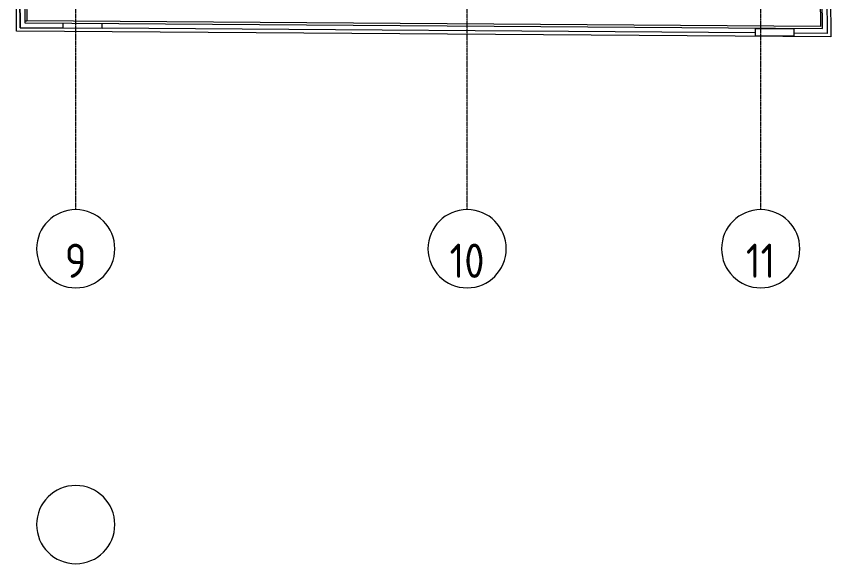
# Model space of a CAD drawing. Header units: millimetres. Extents: x -10178924 to 11692288, y -947381 to 58396.
# Drawn here: x 41242 to 49565, y -378787 to -373189 of the extents above; entities that cross this region are included whole.
import ezdxf

# ---------------------------------------------------------------- set-up
doc = ezdxf.new("R2010")
doc.units = ezdxf.units.MM
doc.linetypes.add('ADSK_Линия сетки', pattern=[25, 20, -2.5, 0, -2.5])
for name, color, linetype, lineweight in [('Оси', 253, 'Continuous', 9), ('Стены наружные', 7, 'Continuous', 18), ('Стены отделка', 7, 'Continuous', 30), ('Стены штриховка', 7, 'Continuous', 9), ('ШТРИХОВКА', 252, 'Continuous', 15)]:
    doc.layers.add(name, color=color, linetype=linetype, lineweight=lineweight)
doc.styles.add('GOST Common', font='GOST_Common.ttf', dxfattribs={"width": 0.9, "height": 350})

# ---------------------------------------------------------------- blocks, each defined once
blk = doc.blocks.new('Ось сетки - Круг_Ø8 мм-8258-План 4-го этажа')
at = {"layer": 'Оси', "lineweight": 20}
for start, end in [(360, 180), (180, 360)]:
    blk.add_arc((0, 0), 4, start, end, dxfattribs=at)
blk = doc.blocks.new('Ось сетки - Круг_Ø8 мм-8258-План подвала')
at = {"layer": 'Оси', "lineweight": 20}
for start, end in [(360, 180), (180, 360)]:
    blk.add_arc((0, 0), 4, start, end, dxfattribs=at)
blk = doc.blocks.new('оси')
at = {"layer": 'Оси', "linetype": 'ADSK_Линия сетки'}
for p, q in [((52350, -2196.5), (52350, 46378)), ((55350, -2196.5), (55350, 46378)), ((48350, -2196.5), (48350, 23921.3))]:
    blk.add_line(p, q, dxfattribs=at)
at = {"layer": 'Оси', "lineweight": 20, "xscale": 99.99999999999993, "yscale": 99.99999999999993, "zscale": 99.99999999999993}
for p in [(48350, -2596.5), (52350, -2596.5), (55350, -2596.5)]:
    blk.add_blockref('Ось сетки - Круг_Ø8 мм-8258-План подвала', p, dxfattribs=at)
at = {"layer": 'Оси', "char_height": 350, "attachment_point": 5, "line_spacing_factor": 1.022766, "style": 'GOST Common'}
for s, insert, width in [('\\pxqc,t0.25714,0.51429,0.77143,1.02857,1.28571,1.54286,1.8,2.05714,2.31429,2.57143,2.82857,3.08571,3.34286,3.6,3.85714,4.11429,4.37143,4.62857,4.88571,5.14286,5.4,5.65714,5.91429,6.17143,6.42857,6.68571,6.94286,7.2,7.45714,7.71429,7.97143,8.22857;{9}', (48349.2, -2719.4), 232.2), ('\\pxqc,t0.25714,0.51429,0.77143,1.02857,1.28571,1.54286,1.8,2.05714,2.31429,2.57143,2.82857,3.08571,3.34286,3.6,3.85714,4.11429,4.37143,4.62857,4.88571,5.14286,5.4,5.65714,5.91429,6.17143,6.42857,6.68571,6.94286,7.2,7.45714,7.71429,7.97143,8.22857;{10}', (52349.2, -2719.4), 387), ('\\pxqc,t0.25714,0.51429,0.77143,1.02857,1.28571,1.54286,1.8,2.05714,2.31429,2.57143,2.82857,3.08571,3.34286,3.6,3.85714,4.11429,4.37143,4.62857,4.88571,5.14286,5.4,5.65714,5.91429,6.17143,6.42857,6.68571,6.94286,7.2,7.45714,7.71429,7.97143,8.22857;{11}', (55349.2, -2719.4), 315.9)]:
    blk.add_mtext(s, dxfattribs=dict(at, insert=insert, width=width))
blk = doc.blocks.new('4 этаж')
at = {"layer": 'Стены наружные'}
for p, q in [((49560, -248017.4), (49565.2, -248705.1)), ((41245.4, -248646.9), (41242.3, -248231.8)), ((41277.3, -248231.4), (41280.2, -248612.1)), ((41280.3, -248612.1), (41277.4, -248231.4)), ((49527.1, -248294.1), (49529.9, -248669.9)), ((49565.2, -248705.1), (41245.4, -248646.9)), ((41280.2, -248612.1), (41719.2, -248615.2)), ((48792.2, -248664.7), (42119.2, -248618)), ((49529.9, -248669.9), (49192.2, -248667.5))]:
    blk.add_line(p, q, dxfattribs=at)
at = {"layer": 'Стены отделка', "lineweight": 9}
for p, q in [((41314.7, -246552.9), (41329.9, -248562.5)), ((41334.6, -246532.9), (41349.8, -248542.6)), ((49479.6, -248619.5), (49470.4, -247415.5)), ((41329.9, -248562.5), (49479.6, -248619.5)), ((49459.4, -248599.4), (41349.8, -248542.6)), ((41719.6, -248565.2), (41719.2, -248615.2)), ((42119.2, -248618), (42119.6, -248568)), ((41719.2, -248615.2), (42119.2, -248618)), ((48792.5, -248623.7), (48792, -248693.7)), ((49192.5, -248626.5), (48792.5, -248623.7)), ((49192, -248696.5), (49192.5, -248626.5)), ((48792, -248693.7), (49192, -248696.5))]:
    blk.add_line(p, q, dxfattribs=at)
at = {"layer": 'Стены штриховка'}
for p, q in [((49450.4, -247415.7), (49459.4, -248599.4)), ((41329.8, -248542.5), (41349.8, -248542.6))]:
    blk.add_line(p, q, dxfattribs=at)
at = {"color": 253}
blk.add_blockref('оси', (-6500.4, -248276.1), dxfattribs=at)
at = {"layer": 'Оси', "lineweight": 20, "xscale": 99.99999999999993, "yscale": 99.99999999999993, "zscale": 99.99999999999993}
blk.add_blockref('Ось сетки - Круг_Ø8 мм-8258-План 4-го этажа', (41849.6, -253693.7), dxfattribs=at)

msp = doc.modelspace()

# ---------------------------------------------------------------- block references
at = {"layer": 'ШТРИХОВКА'}
msp.add_blockref('4 этаж', (0, -124693.3), dxfattribs=at)

doc.saveas('drawing.dxf')
